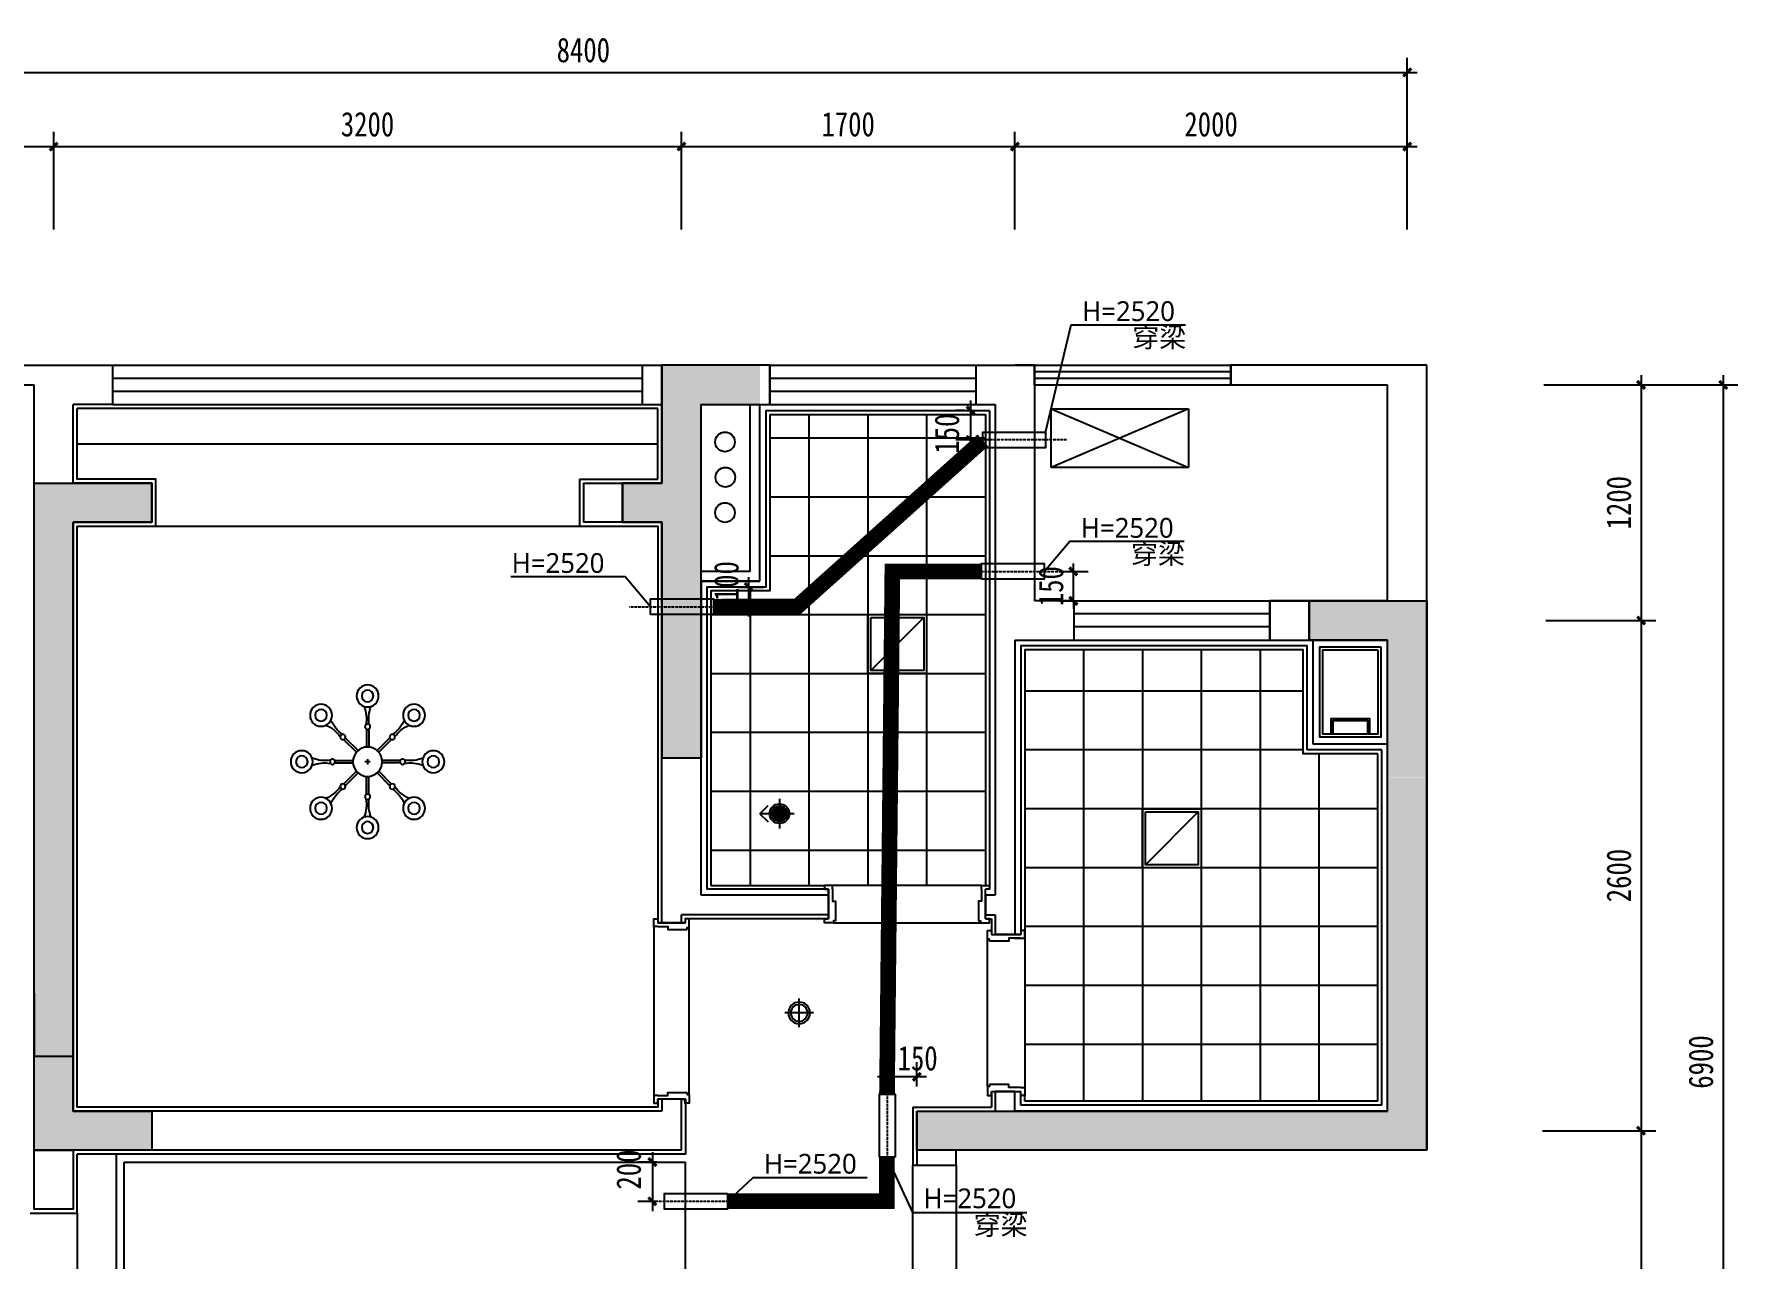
# Model space of a CAD drawing. Extents: x 3479 to 4537415, y 306 to 366510.
# Drawn here: x 4391727 to 4400413, y 257511 to 263752 of the extents above; entities that cross this region are included whole.
import ezdxf

# ---------------------------------------------------------------- set-up
doc = ezdxf.new("R2010")
doc.units = 0
doc.header["$LTSCALE"] = 10
doc.header["$MEASUREMENT"] = 0
doc.header["$PDMODE"] = 35
doc.linetypes.add('CONTINOUS', pattern=[0])
doc.linetypes.add('DASH', pattern=[0.35, 0.25, -0.1])
doc.layers.get('Defpoints').update_dxf_attribs({"color": 49, "linetype": 'DASH'})
for name, color, linetype in [('A-N-PUB-TEXT', 7, 'Continuous'), ('A-OTHER', 136, 'Continuous'), ('C-LIGHT', 3, 'Continuous'), ('C-LINE', 134, 'Continuous'), ('COLU', 1, 'Continuous'), ('COLU_HATCH', 251, 'Continuous'), ('DETAL_空调', 153, 'CONTINOUS'), ('P-DOOR FIN', 4, 'Continuous'), ('P-WALL', 5, 'Continuous'), ('P-WALL FIN', 4, 'Continuous'), ('P-WINDOWS', 134, 'Continuous'), ('PUB_DIM', 3, 'Continuous'), ('UNIT-125-01$0$UNIT-90-03$0$A-HOLE-MECH', 222, 'Continuous'), ('WINDOW', 143, 'Continuous'), ('空调走管', 6, 'Continuous')]:
    doc.layers.add(name, color=color, linetype=linetype)
doc.styles.add('-宋体', font='simkai.ttf', dxfattribs={"width": 0.8})
doc.styles.add('WRYH', font='')
doc.styles.get('WRYH').set_extended_font_data('Microsoft YaHei')
doc.dimstyles.new('DIM-050', dxfattribs={"dimscale": 50, "dimtxt": 2.5, "dimasz": 0.8, "dimexe": 1.5, "dimexo": 2.5, "dimgap": 1, "dimtad": 1, "dimdec": 0, "dimzin": 12, "dimdsep": 46, "dimtxsty": '-宋体', "dimblk": 'ARCHTICK', "dimcen": 0, "dimdle": 1, "dimclrd": 256, "dimclre": 256, "dimclrt": 9, "dimadec": 0, "dimazin": 0, "dimtfac": 1, "dimtdec": 0, "dimtix": 1, "dimtmove": 2, "dimatfit": 3, "dimldrblk": 'DOT', "dimfxl": 1.5, "dimtolj": 1, "dimtzin": 12, "dimarcsym": 0})

# ---------------------------------------------------------------- blocks, each defined once
blk = doc.blocks.new('A$C7A796BF3')
for p, q in [((200, 0), (200, -300)), ((900, 0), (200, 0)), ((200, 0), (900, -300)), ((900, 0), (200, -300)), ((900, -300), (900, 0)), ((200, -300), (900, -300))]:
    blk.add_line(p, q)
blk = doc.blocks.new('_ArchTick')
at = {"color": 0, "linetype": 'ByBlock', "const_width": 0.4}
blk.add_lwpolyline([(-0.5, -0.5), (0.5, 0.5)], dxfattribs=at)
blk = doc.blocks.new('*D310')
at = {"layer": 'Defpoints', "color": 0, "transparency": 16777216}
for p in [(4391826.7, 263178.9), (4390326.7, 262631.5), (4391826.7, 262631.5)]:
    blk.add_point(p, dxfattribs=at)
at = {"layer": 'PUB_DIM', "lineweight": -2, "transparency": 16777216}
for p, q in [((4390326.7, 262756.5), (4390326.7, 263253.9)), ((4391826.7, 262756.5), (4391826.7, 263253.9)), ((4390276.7, 263178.9), (4391876.7, 263178.9))]:
    blk.add_line(p, q, dxfattribs=at)
at = {"layer": 'PUB_DIM', "lineweight": -2, "transparency": 16777216, "xscale": 40, "yscale": 40, "zscale": 40, "rotation": 180}
blk.add_blockref('_ArchTick', (4390326.7, 263178.9), dxfattribs=at)
at = {"layer": 'PUB_DIM', "lineweight": -2, "transparency": 16777216, "xscale": 40, "yscale": 40, "zscale": 40}
blk.add_blockref('_ArchTick', (4391826.7, 263178.9), dxfattribs=at)
at = {"layer": 'PUB_DIM', "color": 9, "transparency": 16777216, "insert": (4391076.7, 263292.1), "char_height": 125, "attachment_point": 5, "style": '-宋体'}
blk.add_mtext('\\A1;1500', dxfattribs=at)
blk = doc.blocks.new('_Dot')
at = {"color": 0, "linetype": 'ByBlock', "lineweight": -2}
blk.add_line((-0.5, 0), (-1, 0), dxfattribs=at)
at = {"color": 0, "linetype": 'ByBlock', "const_width": 0.5}
blk.add_lwpolyline([(-0.25, 0, 1), (0.25, 0, 1)], format="xyb", close=True, dxfattribs=at)
blk = doc.blocks.new('*D311')
at = {"layer": 'Defpoints', "color": 0, "transparency": 16777216}
for p in [(4395026.7, 263178.9), (4391826.7, 262631.5), (4395026.7, 262631.5)]:
    blk.add_point(p, dxfattribs=at)
at = {"layer": 'PUB_DIM', "lineweight": -2, "transparency": 16777216}
for p, q in [((4391826.7, 262756.5), (4391826.7, 263253.9)), ((4395026.7, 262756.5), (4395026.7, 263253.9)), ((4391776.7, 263178.9), (4395076.7, 263178.9))]:
    blk.add_line(p, q, dxfattribs=at)
at = {"layer": 'PUB_DIM', "lineweight": -2, "transparency": 16777216, "xscale": 40, "yscale": 40, "zscale": 40, "rotation": 180}
blk.add_blockref('_ArchTick', (4391826.7, 263178.9), dxfattribs=at)
at = {"layer": 'PUB_DIM', "lineweight": -2, "transparency": 16777216, "xscale": 40, "yscale": 40, "zscale": 40}
blk.add_blockref('_ArchTick', (4395026.7, 263178.9), dxfattribs=at)
at = {"layer": 'PUB_DIM', "color": 9, "transparency": 16777216, "insert": (4393426.7, 263292.1), "char_height": 125, "attachment_point": 5, "style": '-宋体'}
blk.add_mtext('\\A1;3200', dxfattribs=at)
blk = doc.blocks.new('*D312')
at = {"layer": 'Defpoints', "color": 0, "transparency": 16777216}
for p in [(4396726.7, 263178.9), (4395026.7, 262631.5), (4396726.7, 262631.5)]:
    blk.add_point(p, dxfattribs=at)
at = {"layer": 'PUB_DIM', "lineweight": -2, "transparency": 16777216}
for p, q in [((4395026.7, 262756.5), (4395026.7, 263253.9)), ((4396726.7, 262756.5), (4396726.7, 263253.9)), ((4394976.7, 263178.9), (4396776.7, 263178.9))]:
    blk.add_line(p, q, dxfattribs=at)
at = {"layer": 'PUB_DIM', "lineweight": -2, "transparency": 16777216, "xscale": 40, "yscale": 40, "zscale": 40, "rotation": 180}
blk.add_blockref('_ArchTick', (4395026.7, 263178.9), dxfattribs=at)
at = {"layer": 'PUB_DIM', "lineweight": -2, "transparency": 16777216, "xscale": 40, "yscale": 40, "zscale": 40}
blk.add_blockref('_ArchTick', (4396726.7, 263178.9), dxfattribs=at)
at = {"layer": 'PUB_DIM', "color": 9, "transparency": 16777216, "insert": (4395876.7, 263292.1), "char_height": 125, "attachment_point": 5, "style": '-宋体'}
blk.add_mtext('\\A1;1700', dxfattribs=at)
blk = doc.blocks.new('*D313')
at = {"layer": 'Defpoints', "color": 0, "transparency": 16777216}
for p in [(4398726.7, 263178.9), (4396726.7, 262631.5), (4398726.7, 262631.5)]:
    blk.add_point(p, dxfattribs=at)
at = {"layer": 'PUB_DIM', "lineweight": -2, "transparency": 16777216}
for p, q in [((4396726.7, 262756.5), (4396726.7, 263253.9)), ((4398726.7, 262756.5), (4398726.7, 263253.9)), ((4396676.7, 263178.9), (4398776.7, 263178.9))]:
    blk.add_line(p, q, dxfattribs=at)
at = {"layer": 'PUB_DIM', "lineweight": -2, "transparency": 16777216, "xscale": 40, "yscale": 40, "zscale": 40, "rotation": 180}
blk.add_blockref('_ArchTick', (4396726.7, 263178.9), dxfattribs=at)
at = {"layer": 'PUB_DIM', "lineweight": -2, "transparency": 16777216, "xscale": 40, "yscale": 40, "zscale": 40}
blk.add_blockref('_ArchTick', (4398726.7, 263178.9), dxfattribs=at)
at = {"layer": 'PUB_DIM', "color": 9, "transparency": 16777216, "insert": (4397726.7, 263292.1), "char_height": 125, "attachment_point": 5, "style": '-宋体'}
blk.add_mtext('\\A1;2000', dxfattribs=at)
blk = doc.blocks.new('*D317')
at = {"layer": 'Defpoints', "color": 0, "transparency": 16777216}
for p in [(4399297.9, 261964.1), (4399308, 260764.1), (4399918.9, 260764.1)]:
    blk.add_point(p, dxfattribs=at)
at = {"layer": 'PUB_DIM', "lineweight": -2, "transparency": 16777216}
for p, q in [((4399918.9, 262014.1), (4399918.9, 260714.1)), ((4399422.9, 261964.1), (4399993.9, 261964.1)), ((4399433, 260764.1), (4399993.9, 260764.1))]:
    blk.add_line(p, q, dxfattribs=at)
at = {"layer": 'PUB_DIM', "lineweight": -2, "transparency": 16777216, "xscale": 40, "yscale": 40, "zscale": 40}
for p, rotation in [((4399918.9, 261964.1), 90), ((4399918.9, 260764.1), 270)]:
    blk.add_blockref('_ArchTick', p, dxfattribs=dict(at, rotation=rotation))
at = {"layer": 'PUB_DIM', "color": 9, "transparency": 16777216, "insert": (4399805.7, 261364.1), "char_height": 125, "attachment_point": 5, "rotation": 90, "style": '-宋体'}
blk.add_mtext('\\A1;1200', dxfattribs=at)
blk = doc.blocks.new('*D318')
at = {"layer": 'Defpoints', "color": 0, "transparency": 16777216}
for p in [(4399308, 260764.1), (4399291.2, 258164.1), (4399918.9, 258164.1)]:
    blk.add_point(p, dxfattribs=at)
at = {"layer": 'PUB_DIM', "lineweight": -2, "transparency": 16777216}
for p, q in [((4399433, 260764.1), (4399993.9, 260764.1)), ((4399918.9, 260814.1), (4399918.9, 258114.1)), ((4399416.2, 258164.1), (4399993.9, 258164.1))]:
    blk.add_line(p, q, dxfattribs=at)
at = {"layer": 'PUB_DIM', "lineweight": -2, "transparency": 16777216, "xscale": 40, "yscale": 40, "zscale": 40}
for p, rotation in [((4399918.9, 260764.1), 90), ((4399918.9, 258164.1), 270)]:
    blk.add_blockref('_ArchTick', p, dxfattribs=dict(at, rotation=rotation))
at = {"layer": 'PUB_DIM', "color": 9, "transparency": 16777216, "insert": (4399805.7, 259464.1), "char_height": 125, "attachment_point": 5, "rotation": 90, "style": '-宋体'}
blk.add_mtext('\\A1;2600', dxfattribs=at)
blk = doc.blocks.new('*D319')
at = {"layer": 'Defpoints', "color": 0, "transparency": 16777216}
for p in [(4399291.2, 258164.1), (4399312.3, 255064.1), (4399918.9, 255064.1)]:
    blk.add_point(p, dxfattribs=at)
at = {"layer": 'PUB_DIM', "lineweight": -2, "transparency": 16777216}
for p, q in [((4399416.2, 258164.1), (4399993.9, 258164.1)), ((4399918.9, 258214.1), (4399918.9, 255014.1)), ((4399437.3, 255064.1), (4399993.9, 255064.1))]:
    blk.add_line(p, q, dxfattribs=at)
at = {"layer": 'PUB_DIM', "lineweight": -2, "transparency": 16777216, "xscale": 40, "yscale": 40, "zscale": 40}
for p, rotation in [((4399918.9, 258164.1), 90), ((4399918.9, 255064.1), 270)]:
    blk.add_blockref('_ArchTick', p, dxfattribs=dict(at, rotation=rotation))
at = {"layer": 'PUB_DIM', "color": 9, "transparency": 16777216, "insert": (4399805.7, 256614.1), "char_height": 125, "attachment_point": 5, "rotation": 90, "style": '-宋体'}
blk.add_mtext('\\A1;3100', dxfattribs=at)
blk = doc.blocks.new('QWWGE')
at = {"layer": 'P-DOOR FIN', "ltscale": 2}
for points in [[(2839902.9, 227012), (2839902.9, 227012), (2839902.9, 227022), (2839863.1, 227022), (2839863.1, 227002), (2839883.1, 227002)], [(2839883.1, 226852), (2839883.1, 227002)], [(2839902.9, 227002), (2839902.9, 227012)], [(2839902.9, 227002), (2839902.9, 226942), (2839917.9, 226942), (2839917.9, 226862), (2839917.9, 226862), (2839917.9, 226852)], [(2839907.9, 226832), (2839863.1, 226832), (2839863.1, 226852), (2839883.1, 226852)], [(2839917.9, 226842), (2839907.9, 226842), (2839907.9, 226832)], [(2839917.9, 226852), (2839917.9, 226842)]]:
    blk.add_lwpolyline(points, dxfattribs=at)
blk.add_lwpolyline([(2839917.9, 226842), (2839917.9, 226842)], close=True, dxfattribs=at)
blk = doc.blocks.new('筒灯')
at = {"layer": 'C-LIGHT', "color": 8}
for p, q in [((73, 0), (-73, 0)), ((0, 73), (0, -73))]:
    blk.add_line(p, q, dxfattribs=at)
at = {"layer": 'C-LIGHT', "ltscale": 2}
blk.add_circle((0, 0), 55, dxfattribs=at)
at = {"layer": 'C-LIGHT', "color": 8}
blk.add_circle((0, 0), 43, dxfattribs=at)
blk = doc.blocks.new('WEFG')
at = {"layer": 'P-DOOR FIN', "ltscale": 2}
for points in [[(71480, 8270.6), (71480, 8270.6), (71470, 8270.6), (71470, 8230.8), (71490, 8230.8), (71490, 8250.8)], [(71490, 8270.6), (71480, 8270.6)], [(71490, 8270.6), (71540, 8270.6), (71540, 8285.6), (71620, 8285.6), (71620, 8285.6), (71630, 8285.6)], [(71630, 8285.6), (71640, 8285.6)], [(71650, 8275.6), (71650, 8230.8), (71630, 8230.8), (71630, 8250.8)], [(71640, 8285.6), (71640, 8275.6), (71650, 8275.6)], [(71630, 8250.8), (71490, 8250.8)]]:
    blk.add_lwpolyline(points, dxfattribs=at)
blk.add_lwpolyline([(71640, 8285.6), (71640, 8285.6)], close=True, dxfattribs=at)
blk = doc.blocks.new('吊灯 2')
at = {"layer": 'C-LIGHT', "color": 8}
for p, q in [((-81.3, 75.6), (-38.1, 32.4)), ((-75.6, 81.3), (-32.4, 38.1)), ((-4, 110.9), (-4, 49.8)), ((4, 110.9), (4, 49.8)), ((75.6, 81.3), (32.4, 38.1)), ((81.3, 75.6), (38.1, 32.4)), ((-110.9, 4), (-49.8, 4)), ((-8.8, 0), (8.8, 0)), ((0, 8.8), (0, -8.8)), ((110.9, 4), (49.8, 4)), ((-110.9, -4), (-49.8, -4)), ((-81.3, -75.6), (-38.1, -32.4)), ((-75.6, -81.3), (-32.4, -38.1)), ((-4, -110.9), (-4, -49.8)), ((4, -110.9), (4, -49.8)), ((75.6, -81.3), (32.4, -38.1)), ((81.3, -75.6), (38.1, -32.4)), ((110.9, -4), (49.8, -4))]:
    blk.add_line(p, q, dxfattribs=at)
at = {"layer": 'C-LIGHT'}
for centre, radius in [((0, 223.5), 37.5), ((-158, 158), 37.5), ((158, 158), 37.5), ((0, 119), 9), ((-84.1, 84.1), 9), ((84.1, 84.1), 9), ((-223.5, 0), 37.5), ((-119, 0), 9), ((0, 0), 50), ((119, 0), 9), ((223.5, 0), 37.5), ((-84.1, -84.1), 9), ((0, -119), 9), ((84.1, -84.1), 9), ((-158, -158), 37.5), ((158, -158), 37.5), ((0, -223.5), 37.5)]:
    blk.add_circle(centre, radius, dxfattribs=at)
at = {"layer": 'C-LIGHT', "color": 8}
for centre in [(0, 223.5), (-158, 158), (158, 158), (-223.5, 0), (223.5, 0), (-158, -158), (158, -158), (0, -223.5)]:
    blk.add_circle(centre, 20, dxfattribs=at)
for centre, start, end in [((-124, 145), 350.95233, 20.97515), ((124, 145), 159.02485, 189.04767), ((-190.2, 14.9), 35.95233, 65.97515), ((-14.8, 190.2), 204.02485, 234.04767), ((14.8, 190.2), 305.95233, 335.97515), ((190.2, 14.9), 114.02485, 144.04767), ((-145, 124), 249.02485, 279.04767), ((145, 124), 260.95233, 290.97515), ((-145, -124), 80.95233, 110.97515), ((145, -124), 69.02485, 99.04767), ((-190.2, -14.8), 294.02485, 324.04767), ((-14.8, -190.2), 125.95233, 155.97515), ((14.8, -190.2), 24.02485, 54.04767), ((190.2, -14.8), 215.95233, 245.97515), ((-124, -145), 339.02485, 9.04767), ((124, -145), 170.95233, 200.97515)]:
    blk.add_arc(centre, 120, start, end, dxfattribs=at)
blk = doc.blocks.new('格栅日光灯1')
at = {"layer": 'C-LIGHT', "color": 8}
blk.add_line((1.44, 1.44), (-1.44, -1.44), dxfattribs=at)
at = {"layer": 'C-LIGHT'}
blk.add_lwpolyline([(-1.6, 1.6), (1.6, 1.6), (1.6, -1.6), (-1.6, -1.6)], close=True, dxfattribs=at)
at = {"layer": 'C-LIGHT', "color": 8}
blk.add_lwpolyline([(-1.44, 1.44), (1.44, 1.44), (1.44, -1.44), (-1.44, -1.44)], close=True, dxfattribs=at)
blk = doc.blocks.new('空调-02')
at = {"layer": 'DETAL_空调', "linetype": 'DASH', "ltscale": 0.5}
blk.add_line((0, -400), (0, 100), dxfattribs=at)
at = {"layer": 'DETAL_空调'}
blk.add_lwpolyline([(-37.5, -300), (37.5, -300), (37.5, 0), (-37.5, 0)], close=True, dxfattribs=at)
blk = doc.blocks.new('*D328')
at = {"layer": 'Defpoints', "color": 0, "transparency": 16777216}
for p in [(4395189.5, 260934.2, 0), (4395369.6, 260934.2), (4395189.5, 260834.1)]:
    blk.add_point(p, dxfattribs=at)
at = {"layer": '空调走管', "lineweight": -2, "transparency": 16777216}
for p, q in [((4395314.5, 260934.2), (4395444.6, 260934.2)), ((4395369.6, 260784.1), (4395369.6, 260984.2)), ((4395314.5, 260834.1), (4395444.6, 260834.1))]:
    blk.add_line(p, q, dxfattribs=at)
at = {"layer": '空调走管', "lineweight": -2, "transparency": 16777216, "xscale": 40, "yscale": 40, "zscale": 40}
for p, rotation in [((4395369.6, 260934.2), 90), ((4395369.6, 260834.1), 270)]:
    blk.add_blockref('_ArchTick', p, dxfattribs=dict(at, rotation=rotation))
at = {"layer": '空调走管', "color": 9, "transparency": 16777216, "insert": (4395256.4, 260964.2), "char_height": 125, "attachment_point": 5, "rotation": 90, "style": '-宋体'}
blk.add_mtext('\\A1;100', dxfattribs=at)
blk = doc.blocks.new('*D320')
at = {"layer": 'Defpoints', "color": 0, "transparency": 16777216}
for p in [(4396826.7, 261013.7), (4397024.6, 261013.7), (4396826.7, 260864.1)]:
    blk.add_point(p, dxfattribs=at)
at = {"layer": '空调走管', "lineweight": -2, "transparency": 16777216}
for p, q in [((4396951.7, 261013.7), (4397099.6, 261013.7)), ((4397024.6, 261013.7), (4397024.6, 261053.7)), ((4397024.6, 260864.1), (4397024.6, 261013.7)), ((4396951.7, 260864.1), (4397099.6, 260864.1)), ((4397024.6, 260864.1), (4397024.6, 260824.1))]:
    blk.add_line(p, q, dxfattribs=at)
at = {"layer": '空调走管', "lineweight": -2, "transparency": 16777216, "xscale": 40, "yscale": 40, "zscale": 40}
for p, rotation in [((4397024.6, 261013.7), 270), ((4397024.6, 260864.1), 90)]:
    blk.add_blockref('_ArchTick', p, dxfattribs=dict(at, rotation=rotation))
at = {"layer": '空调走管', "color": 9, "transparency": 16777216, "insert": (4396911.4, 260938.9), "char_height": 125, "attachment_point": 5, "rotation": 90, "style": '-宋体'}
blk.add_mtext('\\A1;150', dxfattribs=at)
blk = doc.blocks.new('*D321')
at = {"layer": 'Defpoints', "color": 0, "transparency": 16777216}
for p in [(4396596.7, 261834.1), (4396500.8, 261684), (4396648.7, 261684)]:
    blk.add_point(p, dxfattribs=at)
at = {"layer": '空调走管', "lineweight": -2, "transparency": 16777216}
for p, q in [((4396500.8, 261884.1), (4396500.8, 261634)), ((4396471.7, 261834.1), (4396425.8, 261834.1)), ((4396523.7, 261684), (4396425.8, 261684))]:
    blk.add_line(p, q, dxfattribs=at)
at = {"layer": '空调走管', "lineweight": -2, "transparency": 16777216, "xscale": 40, "yscale": 40, "zscale": 40}
for p, rotation in [((4396500.8, 261834.1), 90), ((4396500.8, 261684), 270)]:
    blk.add_blockref('_ArchTick', p, dxfattribs=dict(at, rotation=rotation))
at = {"layer": '空调走管', "color": 9, "transparency": 16777216, "insert": (4396380.4, 261716.1), "char_height": 125, "attachment_point": 5, "rotation": 90, "style": '-宋体'}
blk.add_mtext('\\A1;150', dxfattribs=at)
blk = doc.blocks.new('*D322')
at = {"layer": 'Defpoints', "color": 0, "transparency": 16777216}
for p in [(4395026.7, 258004.1), (4394878.8, 257804.1), (4395026.7, 257804.1)]:
    blk.add_point(p, dxfattribs=at)
at = {"layer": '空调走管', "lineweight": -2, "transparency": 16777216}
for p, q in [((4394901.7, 258004.1), (4394803.8, 258004.1)), ((4394878.8, 258054.1), (4394878.8, 257754.1)), ((4394901.7, 257804.1), (4394803.8, 257804.1))]:
    blk.add_line(p, q, dxfattribs=at)
at = {"layer": '空调走管', "lineweight": -2, "transparency": 16777216, "xscale": 40, "yscale": 40, "zscale": 40}
for p, rotation in [((4394878.8, 258004.1), 90), ((4394878.8, 257804.1), 270)]:
    blk.add_blockref('_ArchTick', p, dxfattribs=dict(at, rotation=rotation))
at = {"layer": '空调走管', "color": 9, "transparency": 16777216, "insert": (4394758.4, 257966.1), "char_height": 125, "attachment_point": 5, "rotation": 90, "style": '-宋体'}
blk.add_mtext('\\A1;200', dxfattribs=at)
blk = doc.blocks.new('*D323')
at = {"layer": 'Defpoints', "color": 0, "transparency": 16777216}
for p in [(4396076.6, 258438.1), (4396076.6, 258264.1), (4396226.7, 258264.1)]:
    blk.add_point(p, dxfattribs=at)
at = {"layer": '空调走管', "lineweight": -2, "transparency": 16777216}
for p, q in [((4396076.6, 258389.1), (4396076.6, 258513.1)), ((4396226.7, 258389.1), (4396226.7, 258513.1)), ((4396276.7, 258438.1), (4396026.6, 258438.1))]:
    blk.add_line(p, q, dxfattribs=at)
at = {"layer": '空调走管', "lineweight": -2, "transparency": 16777216, "xscale": 40, "yscale": 40, "zscale": 40, "rotation": 180}
blk.add_blockref('_ArchTick', (4396076.6, 258438.1), dxfattribs=at)
at = {"layer": '空调走管', "lineweight": -2, "transparency": 16777216, "xscale": 40, "yscale": 40, "zscale": 40}
blk.add_blockref('_ArchTick', (4396226.7, 258438.1), dxfattribs=at)
at = {"layer": '空调走管', "color": 9, "transparency": 16777216, "insert": (4396230.9, 258532.4), "char_height": 125, "attachment_point": 5, "style": '-宋体'}
blk.add_mtext('\\A1;150', dxfattribs=at)
blk = doc.blocks.new('防雾射灯')
at = {"layer": 'C-LIGHT'}
h = blk.add_hatch(dxfattribs=at)
h.set_pattern_fill('ANSI31', color=8, scale=0.133333, style=0)
h.set_pattern_definition([(45, (-674.08874, 124.78662), (-0.149670935, 0.149670935), [])])
edge = h.paths.add_edge_path()
edge.add_arc((-38.73, 188.03), 1.24, 0, 360)
for q in [(-40.52, 189.35), (-40.52, 186.71)]:
    blk.add_line((-41.84, 188.03), q, dxfattribs=at)
at = {"layer": 'C-LIGHT', "color": 8}
for p, q in [((-38.73, 190.36), (-38.73, 185.69)), ((-36.39, 188.03), (-41.84, 188.03))]:
    blk.add_line(p, q, dxfattribs=at)
at = {"layer": 'C-LIGHT'}
blk.add_circle((-38.73, 188.03), 1.56, dxfattribs=at)
at = {"layer": 'C-LIGHT', "color": 8}
blk.add_circle((-38.73, 188.03), 1.24, dxfattribs=at)
blk = doc.blocks.new('*D324')
at = {"layer": 'Defpoints', "color": 0, "transparency": 16777216}
for p in [(4399297.9, 261964.1), (4399312.3, 255064.1), (4400337.5, 255064.1)]:
    blk.add_point(p, dxfattribs=at)
at = {"layer": 'PUB_DIM', "lineweight": -2, "transparency": 16777216}
for p, q in [((4400337.5, 262014.1), (4400337.5, 255014.1)), ((4399422.9, 261964.1), (4400412.5, 261964.1)), ((4399437.3, 255064.1), (4400412.5, 255064.1))]:
    blk.add_line(p, q, dxfattribs=at)
at = {"layer": 'PUB_DIM', "lineweight": -2, "transparency": 16777216, "xscale": 40, "yscale": 40, "zscale": 40}
for p, rotation in [((4400337.5, 261964.1), 90), ((4400337.5, 255064.1), 270)]:
    blk.add_blockref('_ArchTick', p, dxfattribs=dict(at, rotation=rotation))
at = {"layer": 'PUB_DIM', "color": 9, "transparency": 16777216, "insert": (4400224.3, 258514.1), "char_height": 125, "attachment_point": 5, "rotation": 90, "style": '-宋体'}
blk.add_mtext('\\A1;6900', dxfattribs=at)
blk = doc.blocks.new('*D325')
at = {"layer": 'Defpoints', "color": 0, "transparency": 16777216}
for p in [(4398726.7, 263556.8), (4390326.7, 262631.5), (4398726.7, 262631.5)]:
    blk.add_point(p, dxfattribs=at)
at = {"layer": 'PUB_DIM', "lineweight": -2, "transparency": 16777216}
for p, q in [((4390326.7, 262756.5), (4390326.7, 263631.8)), ((4398726.7, 262756.5), (4398726.7, 263631.8)), ((4390276.7, 263556.8), (4398776.7, 263556.8))]:
    blk.add_line(p, q, dxfattribs=at)
at = {"layer": 'PUB_DIM', "lineweight": -2, "transparency": 16777216, "xscale": 40, "yscale": 40, "zscale": 40, "rotation": 180}
blk.add_blockref('_ArchTick', (4390326.7, 263556.8), dxfattribs=at)
at = {"layer": 'PUB_DIM', "lineweight": -2, "transparency": 16777216, "xscale": 40, "yscale": 40, "zscale": 40}
blk.add_blockref('_ArchTick', (4398726.7, 263556.8), dxfattribs=at)
at = {"layer": 'PUB_DIM', "color": 9, "transparency": 16777216, "insert": (4394526.7, 263670), "char_height": 125, "attachment_point": 5, "style": '-宋体'}
blk.add_mtext('\\A1;8400', dxfattribs=at)

msp = doc.modelspace()

# ---------------------------------------------------------------- hatches: boundary and pattern name
at = {"layer": 'COLU_HATCH'}
for points in [[(4394926.7, 261464.1), (4394726.7, 261464.1), (4394726.7, 261264.1), (4394926.7, 261264.1), (4394926.7, 260064.1), (4395126.7, 260064.1), (4395126.7, 261864.1), (4395426.7, 261864.2), (4395426.7, 262064.1), (4394926.7, 262064.1)], [(4391926.7, 261264.1), (4391926.7, 258264.1), (4392326.7, 258264.1), (4392326.7, 258064.1), (4391726.7, 258064.1), (4391726.7, 261464.1), (4392326.7, 261464.1), (4392326.7, 261264.1)], [(4398226.7, 260664.1), (4398226.7, 260864.1), (4398826.7, 260864.1), (4398826.7, 259964.1), (4398626.7, 259964.1), (4398626.7, 260664.1)], [(4396226.7, 258264.1), (4398626.7, 258264.1), (4398626.7, 259963.5), (4398826.7, 259963.5), (4398826.7, 258064.1), (4396226.7, 258064.1)]]:
    msp.add_hatch(color=256, dxfattribs=at).paths.add_polyline_path(points)

# ---------------------------------------------------------------- linework, layer by layer
at = {"color": 0}
msp.add_line((4397826.7, 261964.1), (4397826.7, 262064.1), dxfattribs=at)
at = {"color": 6}
for p, q in [((4395126.7, 260964.2, 0), (4395126.7, 260064.1)), ((4398626.7, 260864.1), (4398626.7, 260864.1)), ((4398826.7, 260764.1), (4398826.7, 260764.1)), ((4398246.7, 260264.1), (4398246.7, 260664.1))]:
    msp.add_line(p, q, dxfattribs=at)
at = {"color": 6, "elevation": 0}
msp.add_lwpolyline([(4395126.7, 260964.2), (4395426.7, 260964.2)], dxfattribs=at)
at = {"color": 6}
for points in [[(4398591.7, 260629.1), (4398591.7, 260169.1), (4398281.7, 260169.1), (4398281.7, 260629.1)], [(4398576.7, 260614.1), (4398576.7, 260184.1), (4398296.7, 260184.1), (4398296.7, 260614.1)]]:
    msp.add_lwpolyline(points, close=True, dxfattribs=at)
for points in [[(4398339.2, 260184.1), (4398339.2, 260264.1), (4398534.2, 260264.1), (4398534.2, 260184.1)], [(4398349.2, 260184.1), (4398349.2, 260254.1), (4398524.2, 260254.1), (4398524.2, 260184.1)]]:
    msp.add_lwpolyline(points, dxfattribs=at)
at = {"layer": 'C-LINE'}
for p, q in [((4395476.7, 261814.1, 0), (4396576.7, 261814.1, 0)), ((4395676.7, 261814.1), (4395676.7, 259414.1)), ((4395976.7, 261814.1), (4395976.7, 259414.1)), ((4396276.7, 261814.1), (4396276.7, 259414.1)), ((4396576.7, 261814.1), (4396576.7, 259414.1)), ((4391946.7, 261664.1), (4394906.7, 261664.1)), ((4395476.7, 261694.1, 0), (4396576.7, 261694.1, 0)), ((4395476.7, 261394.1, 0), (4396576.7, 261394.1, 0)), ((4392346.7, 261244.1), (4394506.7, 261244.1)), ((4395476.7, 261094.1, 0), (4396576.7, 261094.1, 0)), ((4395376.7, 260914.2, 0), (4395376.7, 259414.1)), ((4395176.7, 260794.1, 0), (4396576.7, 260794.1, 0)), ((4397076.7, 260614.1), (4397076.7, 258314.1)), ((4397376.7, 260614.1), (4397376.7, 258314.1)), ((4397676.7, 260614.1), (4397676.7, 258314.1)), ((4397976.7, 260614.1), (4397976.7, 258314.1)), ((4395176.7, 260494.1, 0), (4396576.7, 260494.1, 0)), ((4398196.7, 260404.1), (4396776.7, 260404.1)), ((4395176.7, 260194.1, 0), (4396576.7, 260194.1, 0)), ((4398196.7, 260104.1), (4396776.7, 260104.1)), ((4398276.7, 260084.1), (4398276.7, 258314.1)), ((4398576.7, 258314.1), (4398576.7, 260084.1)), ((4395176.7, 259894.1, 0), (4396576.7, 259894.1, 0)), ((4398576.7, 259804.1), (4396776.7, 259804.1)), ((4395176.7, 259594.1, 0), (4396576.7, 259594.1, 0)), ((4398576.7, 259504.1), (4396776.7, 259504.1)), ((4395176.7, 259414.1, 0), (4395756.7, 259414.1)), ((4396556.8, 259414.1), (4395796.5, 259414.1)), ((4394886.7, 259204.3), (4394886.7, 258343.9)), ((4395066.7, 258348.9), (4395066.7, 259199.3)), ((4395801.5, 259224.1), (4396551.8, 259224.1)), ((4398576.7, 259204.1), (4396776.7, 259204.1)), ((4396586.7, 258389), (4396586.7, 259139.3)), ((4396776.7, 259144.3), (4396776.7, 258384)), ((4398576.7, 258904.1), (4396776.7, 258904.1)), ((4398576.7, 258604.1), (4396776.7, 258604.1)), ((4398576.7, 258314.1), (4396776.7, 258314.1)), ((4392146.7, 255184.1), (4392146.7, 258044.1)), ((4392186.7, 255534.1), (4392186.7, 258004.1)), ((4392186.7, 258004.1), (4395046.7, 258004.1)), ((4395046.7, 255534.1), (4395046.7, 258004.1)), ((4396206.7, 256939.1), (4396206.7, 257989.1)), ((4396426.7, 257989.1), (4396426.7, 256939.1)), ((4391946.7, 257744.1), (4391946.7, 255684.1))]:
    msp.add_line(p, q, dxfattribs=at)
at = {"layer": 'C-LINE', "elevation": 0}
msp.add_lwpolyline([(4395476.7, 261814.1), (4395476.7, 260914.2), (4395176.7, 260914.2), (4395176.7, 259414.1)], dxfattribs=at)
at = {"layer": 'C-LINE'}
msp.add_lwpolyline([(4398576.7, 260084.1), (4398196.7, 260084.1), (4398196.7, 260614.1), (4396776.7, 260614.1), (4396776.7, 259144.1), (4396726.9, 259144.1)], dxfattribs=at)
at = {"layer": 'COLU'}
for p, q in [((4398226.7, 260664.1), (4398226.7, 260864.1)), ((4398226.7, 260864.1), (4398826.7, 260864.1)), ((4398826.7, 260864.1), (4398826.7, 259964.1)), ((4398626.7, 260664.1), (4398226.7, 260664.1)), ((4398626.7, 259964.1), (4398626.7, 260664.1)), ((4398626.7, 258264.1), (4398626.7, 259963.5)), ((4398826.7, 259963.5), (4398826.7, 258064.1)), ((4396226.7, 258264.1), (4398626.7, 258264.1)), ((4396226.7, 258064.1), (4396226.7, 258264.1)), ((4398826.7, 258064.1), (4396226.7, 258064.1))]:
    msp.add_line(p, q, dxfattribs=at)
for points in [[(4394926.7, 261464.1), (4394726.7, 261464.1), (4394726.7, 261264.1), (4394926.7, 261264.1), (4394926.7, 260064.1), (4395126.7, 260064.1), (4395126.7, 261864.1), (4395476.7, 261864.1), (4395476.7, 262064.1), (4394926.7, 262064.1), (4394926.7, 261464.1)], [(4391926.7, 261264.1), (4391926.7, 258264.1), (4392326.7, 258264.1), (4392326.7, 258064.1), (4391726.7, 258064.1), (4391726.7, 261464.1), (4392326.7, 261464.1), (4392326.7, 261264.1), (4391926.7, 261264.1)]]:
    msp.add_lwpolyline(points, dxfattribs=at)
at = {"layer": 'DETAL_空调', "color": 8, "const_width": 80}
for points in [[(4396563.3, 261682), (4395618.2, 260835.6), (4395189.5, 260834.1)], [(4396556.7, 261013.7), (4396102.1, 261013.7), (4396074.6, 258349.6)], [(4396074.6, 258029.6), (4396074.6, 257804.3), (4395261.2, 257804.3)]]:
    msp.add_lwpolyline(points, dxfattribs=at)
at = {"layer": 'P-WALL'}
for p, q in [((4390226.7, 262064.1), (4392126.7, 262064.1)), ((4394826.7, 262064.1), (4394926.7, 262064.1)), ((4395476.7, 262064.1), (4394926.7, 262064.1)), ((4395476.7, 261864.1), (4395476.7, 262064.1)), ((4396526.7, 262064.1), (4396826.7, 262064.1)), ((4396826.7, 262064.1), (4396726.7, 262064.1)), ((4396826.7, 261964.1), (4396826.7, 262064.1)), ((4398826.7, 262064.1), (4397826.7, 262064.1)), ((4397826.7, 262064.1), (4397826.7, 261964.1)), ((4398826.7, 258064.1), (4398826.7, 262064.1)), ((4390426.7, 261964.1), (4391726.7, 261964.1)), ((4391726.7, 258864.1), (4391726.7, 261964.1)), ((4396826.7, 261964.1), (4396826.7, 260864.1)), ((4397826.7, 261964.1), (4398626.7, 261964.1)), ((4398626.7, 260864.1), (4398626.7, 261964.1)), ((4391926.7, 261464.1), (4391926.7, 261864.1)), ((4392126.7, 261864.1), (4391926.7, 261864.1)), ((4394826.7, 261864.1), (4394926.7, 261864.1)), ((4395126.7, 259364.1), (4395126.7, 261864.1)), ((4395126.7, 261864.1), (4395476.7, 261864.1)), ((4396526.7, 261864.1), (4396626.7, 261864.1)), ((4396626.7, 261864.1), (4396626.7, 259364.1)), ((4391926.7, 258264.1), (4391926.7, 261264.1)), ((4391926.7, 261264.1), (4392326.7, 261264.1)), ((4394726.7, 261264.1), (4394926.7, 261264.1)), ((4394926.7, 259224.1), (4394926.7, 261264.1)), ((4397026.7, 260864.1), (4396826.7, 260864.1)), ((4398626.7, 260864.1), (4398026.7, 260864.1)), ((4398626.7, 260864.1), (4398026.7, 260864.1)), ((4396726.7, 260664.1), (4397026.7, 260664.1)), ((4398026.7, 260664.1), (4398626.7, 260664.1)), ((4398026.7, 260664.1), (4398626.7, 260664.1)), ((4398626.7, 258264.1), (4398626.7, 260664.1)), ((4391926.7, 259781.1), (4391926.7, 258544.4)), ((4395776.7, 259364.1), (4395126.7, 259364.1)), ((4396626.7, 259364.1), (4396576.7, 259364.1)), ((4394926.7, 259224.1), (4395026.7, 259224.1)), ((4395776.7, 259264.1), (4395026.7, 259264.1)), ((4395026.7, 259224.1), (4395026.7, 259264.1)), ((4396626.7, 259264.1), (4396626.7, 259164.1)), ((4396626.7, 259164.1), (4396726.9, 259164.1)), ((4396726.7, 259164.1), (4396626.7, 259164.1)), ((4391726.7, 258864.1), (4391726.7, 258544.4)), ((4391726.7, 258544.4), (4391926.7, 258544.4)), ((4395026.7, 258324.1), (4394926.7, 258324.1)), ((4394926.7, 258324.1), (4394926.7, 258264.1)), ((4395026.7, 258064.1), (4395026.7, 258324.1)), ((4396626.7, 258364.1), (4396626.7, 258264.1)), ((4396726.7, 258364.1), (4396626.7, 258364.1)), ((4396726.7, 258264.1), (4396726.7, 258364.1)), ((4394926.7, 258264.1), (4391926.7, 258264.1)), ((4396226.7, 258264.1), (4396226.7, 257989.1)), ((4396226.7, 258264.1), (4396626.7, 258264.1)), ((4398626.7, 258264.1), (4396726.7, 258264.1)), ((4395026.7, 258064.1), (4391926.7, 258064.1)), ((4398826.7, 258064.1), (4396426.7, 258064.1)), ((4396426.7, 257989.1), (4396426.7, 258064.1)), ((4396426.7, 258064.1), (4396426.7, 258064.1)), ((4396226.7, 257989.1), (4396426.7, 257989.1))]:
    msp.add_line(p, q, dxfattribs=at)
for points in [[(4394726.7, 261264.1), (4394726.7, 261464.1), (4394926.7, 261464.1), (4394926.7, 262064.1)], [(4392326.7, 261264.1), (4392326.7, 261464.1), (4391926.7, 261464.1)], [(4396726.7, 260664.1), (4396726.9, 259164.1)], [(4395776.7, 259364.1), (4395776.7, 259264.1)], [(4396576.7, 259364.1), (4396576.7, 259264.1)], [(4396576.7, 259264.1), (4396626.7, 259264.1)], [(4396576.7, 259264.1), (4396626.7, 259264.1)], [(4396626.7, 259244.1), (4396626.7, 259244.1)], [(4396726.7, 259164.1), (4396626.7, 259164.1)], [(4396726.7, 258364.1), (4396626.7, 258364.1)]]:
    msp.add_lwpolyline(points, dxfattribs=at)
msp.add_lwpolyline([(4391726.7, 258064.1), (4391926.7, 258064.1), (4391926.7, 257764.1), (4391726.7, 257764.1)], close=True, dxfattribs=at)
at = {"layer": 'P-WALL FIN'}
for p, q in [((4396526.7, 262064.1), (4396526.7, 261864.1)), ((4394906.7, 261844.1), (4391946.7, 261844.1)), ((4394906.7, 261484.1), (4394906.7, 261844.1)), ((4395456.7, 261834.1, 0), (4396596.7, 261834.1)), ((4396596.7, 261834.1), (4396596.7, 259394.1)), ((4392326.7, 261464.1), (4392326.7, 261264.1)), ((4394506.7, 261484.1), (4394906.7, 261484.1)), ((4394526.7, 261464.1), (4394526.7, 261264.1)), ((4394926.7, 261264.1), (4394526.7, 261264.1)), ((4396756.7, 260404.1), (4396756.7, 260404.1)), ((4396756.7, 260104.1), (4396756.7, 260104.1)), ((4398596.7, 260104.1), (4398216.7, 260104.1)), ((4398596.7, 260104.1), (4398216.7, 260104.1)), ((4398596.7, 258294.1), (4398596.7, 260104.1)), ((4396756.7, 259804.1), (4396756.7, 259804.1)), ((4395776.7, 259394.1), (4395156.7, 259394.1)), ((4395776.7, 259394.1), (4395776.7, 259364.1)), ((4396596.7, 259394.1), (4396576.7, 259394.1)), ((4395026.7, 259224.1), (4395046.7, 259224.1)), ((4395776.7, 259244.1), (4395046.7, 259244.1)), ((4395046.7, 259224.1), (4395046.7, 259244.1)), ((4395776.7, 259264.1), (4395776.7, 259244.1)), ((4396576.7, 259244.1), (4396576.7, 259264.1)), ((4396606.7, 259244.1), (4396606.7, 259174.1)), ((4396606.7, 258354.1), (4396606.7, 258284.1)), ((4396756.7, 258294.1), (4396756.7, 258354.1)), ((4396776.7, 258314.1), (4396776.7, 258354.1)), ((4396206.7, 258284.1), (4396206.7, 257989.1)), ((4396206.7, 258284.1), (4396606.7, 258284.1)), ((4398596.7, 258294.1), (4396756.7, 258294.1)), ((4391946.7, 257744.1), (4391946.7, 258044.1)), ((4396206.7, 257989.1), (4396226.7, 257989.1)), ((4391706.7, 257744.1), (4391946.7, 257744.1))]:
    msp.add_line(p, q, dxfattribs=at)
for points in [[(4394926.7, 258324.1), (4394906.7, 258324.1), (4394906.7, 258284.1), (4391946.7, 258284.1), (4391946.7, 261244.1), (4392346.7, 261244.1), (4392346.7, 261484.1), (4391946.7, 261484.1), (4391946.7, 261844.1)], [(4392326.7, 261464.1), (4391926.7, 261464.1)], [(4394506.7, 261484.1), (4394506.7, 261244.1), (4394906.7, 261244.1), (4394906.7, 259224.1), (4394926.7, 259224.1)], [(4394526.7, 261464.1), (4394926.7, 261464.1)], [(4398626.7, 260134.1), (4398626.7, 260664.1)], [(4398216.7, 260104.1), (4398216.7, 260634.1), (4396756.7, 260634.1), (4396756.7, 259164.1), (4396726.9, 259164.1)], [(4396576.7, 259244.1), (4396606.7, 259244.1)], [(4395026.7, 258324.1), (4395046.7, 258324.1), (4395046.7, 258044.1), (4391946.7, 258044.1)]]:
    msp.add_lwpolyline(points, dxfattribs=at)
at = {"layer": 'P-WALL FIN', "elevation": 0}
for points in [[(4395456.7, 261834.1), (4395456.7, 260934.2), (4395156.7, 260934.2), (4395156.7, 259394.1)], [(4395456.7, 261864.2), (4395456.7, 261864.1)]]:
    msp.add_lwpolyline(points, dxfattribs=at)
at = {"layer": 'P-WINDOWS', "ltscale": 2}
for p, q in [((4392126.7, 262064.1), (4392126.7, 261864.1)), ((4392126.7, 262064.1), (4394826.7, 262064.1)), ((4394826.7, 262064.1), (4394826.7, 261864.1)), ((4395476.7, 262064.1), (4396526.7, 262064.1)), ((4396826.7, 262064.1), (4397826.7, 262064.1)), ((4394826.7, 261997.5), (4392126.7, 261997.5)), ((4396526.7, 261997.5), (4395476.7, 261997.5)), ((4397826.7, 262030.8), (4396826.7, 262030.8)), ((4397826.7, 261997.5), (4396826.7, 261997.5)), ((4394826.7, 261930.8), (4392126.7, 261930.8)), ((4396526.7, 261930.8), (4395476.7, 261930.8)), ((4396826.7, 261964.1), (4397826.7, 261964.1)), ((4392126.7, 261864.1), (4394826.7, 261864.1)), ((4395476.7, 261864.1), (4396526.7, 261864.1)), ((4397026.7, 260864.1), (4397026.7, 260664.1)), ((4397026.7, 260864.1), (4398226.7, 260864.1)), ((4398026.7, 260864.1), (4398026.7, 260664.1)), ((4398026.7, 260797.5), (4397026.7, 260797.5)), ((4398026.7, 260730.8), (4397026.7, 260730.8)), ((4397026.7, 260664.1), (4398026.7, 260664.1))]:
    msp.add_line(p, q, dxfattribs=at)
at = {"layer": 'UNIT-125-01$0$UNIT-90-03$0$A-HOLE-MECH'}
for p, q in [((4395376.7, 261014.2, 0), (4395376.7, 261864.2)), ((4395426.7, 260964.2, 0), (4395426.7, 261864.2)), ((4398246.7, 260134.1), (4398246.7, 260664.1)), ((4398626.7, 260134.1), (4398246.7, 260134.1))]:
    msp.add_line(p, q, dxfattribs=at)
at = {"layer": 'UNIT-125-01$0$UNIT-90-03$0$A-HOLE-MECH', "elevation": 0}
for points in [[(4395376.7, 261014.2), (4395126.7, 261014.2)], [(4395426.7, 260964.2), (4395126.7, 260964.2)]]:
    msp.add_lwpolyline(points, dxfattribs=at)
at = {"layer": 'UNIT-125-01$0$UNIT-90-03$0$A-HOLE-MECH'}
for points in [[(4398591.7, 260629.1), (4398591.7, 260169.1), (4398281.7, 260169.1), (4398281.7, 260629.1)], [(4398576.7, 260614.1), (4398576.7, 260184.1), (4398296.7, 260184.1), (4398296.7, 260614.1)]]:
    msp.add_lwpolyline(points, close=True, dxfattribs=at)
for points in [[(4398339.2, 260184.1), (4398339.2, 260264.1), (4398534.2, 260264.1), (4398534.2, 260184.1)], [(4398349.2, 260184.1), (4398349.2, 260254.1), (4398524.2, 260254.1), (4398524.2, 260184.1)]]:
    msp.add_lwpolyline(points, dxfattribs=at)
for centre in [(4395248.8, 261674), (4395250.6, 261494), (4395248.8, 261314)]:
    msp.add_circle(centre, 50, dxfattribs=at)
at = {"layer": 'WINDOW'}
for p, q in [((4395476.7, 262064.1), (4395476.7, 261864.1)), ((4396826.7, 262064.1), (4396826.7, 261964.1)), ((4397026.7, 260864.1), (4397026.7, 260864.1)), ((4398026.7, 260664.1), (4398026.7, 260864.1)), ((4398026.7, 260864.1), (4398026.7, 260664.1)), ((4398226.7, 260664.1), (4398226.7, 260864.1)), ((4398226.7, 260864.1), (4398226.7, 260664.1))]:
    msp.add_line(p, q, dxfattribs=at)
at = {"layer": '空调走管'}
for points in [[(4396883.3, 261722), (4397013.7, 262269.7), (4397595.9, 262269.7)], [(4396876.7, 261013.7), (4397007.1, 261167.8), (4397589.3, 261167.8)], [(4394869.5, 260834.1), (4394739.1, 260986.3), (4394156.9, 260986.3)], [(4396074.6, 258029.6), (4396205, 257746.7), (4396787.2, 257746.7)], [(4395261.2, 257803.1), (4395391.6, 257925.3), (4395973.8, 257925.3)]]:
    msp.add_lwpolyline(points, dxfattribs=at)

# ---------------------------------------------------------------- block references
at = {"xscale": -1, "rotation": 180}
msp.add_blockref('WEFG', (4323416.6, 267474.9), dxfattribs=at)
msp.add_blockref('WEFG', (4323416.6, 250073.3))
at = {"layer": 'A-OTHER', "extrusion": (0, 0, -1), "zscale": -1}
msp.add_blockref('A$C7A796BF3', (-4397812.1, 261843.1), dxfattribs=at)
at = {"layer": 'C-LIGHT'}
for name, p, xscale, yscale, zscale in [('格栅日光灯1', (4396126.7, 260644.1, 0), 93.75, 93.75, 93.75), ('吊灯 2', (4393426.7, 260044.1), -1.5, 1.5, 1.5), ('防雾射灯', (4396771.4, 253735.7, 0), 32.14285712188575, 32.14285712188575, 32.14285712188575), ('格栅日光灯1', (4397526.7, 259654.1), 93.75, 93.75, 93.75)]:
    msp.add_blockref(name, p, dxfattribs=dict(at, xscale=xscale, yscale=yscale, zscale=zscale))
at = {"layer": 'C-LIGHT', "ltscale": 100, "xscale": -1, "rotation": 180}
msp.add_blockref('筒灯', (4395626.7, 258764.1), dxfattribs=at)
at = {"layer": 'DETAL_空调', "xscale": -1.066666666666667, "yscale": 1.066666666666667, "zscale": 1.066666666666667}
for p, rotation in [((4396563.3, 261684), 90), ((4396876.7, 261013.7), 270), ((4395189.5, 260834.1), 270), ((4394941.2, 257804.1), 90)]:
    msp.add_blockref('空调-02', p, dxfattribs=dict(at, rotation=rotation))
msp.add_blockref('空调-02', (4396076.6, 258349.6), dxfattribs=at)
at = {"layer": 'P-DOOR FIN', "color": 7}
msp.add_blockref('QWWGE', (1555893.6, 32392.1), dxfattribs=at)
at = {"layer": 'P-DOOR FIN', "color": 7, "xscale": -1}
msp.add_blockref('QWWGE', (7236459.8, 32392.1), dxfattribs=at)
at = {"layer": 'P-DOOR FIN', "color": 7, "rotation": 270}
msp.add_blockref('QWWGE', (4169754.6, 3099047.2), dxfattribs=at)
at = {"layer": 'P-DOOR FIN', "color": 7, "xscale": -1, "rotation": 270}
msp.add_blockref('QWWGE', (4169754.6, -2581519), dxfattribs=at)

# ---------------------------------------------------------------- texts
at = {"layer": 'A-N-PUB-TEXT', "color": 6, "style": 'WRYH'}
for s, p in [('H=2520', (4397069.6, 262289.7)), ('穿梁', (4397325.1, 262156.2)), ('H=2520', (4397063, 261185.6)), ('H=2520', (4394161.4, 261006.3)), ('穿梁', (4397318.5, 261052.1)), ('H=2520', (4395447.5, 257945.3)), ('H=2520', (4396260.8, 257768.9)), ('穿梁', (4396516.4, 257633.2))]:
    msp.add_text(s, height=100.8, dxfattribs=at).set_placement(p)

# ---------------------------------------------------------------- dimensions: what is measured, and where the dimension line sits
at = {"layer": 'PUB_DIM'}
dim = msp.add_linear_dim(base=(4398726.7, 263556.8), p1=(4390326.7, 262631.5), p2=(4398726.7, 262631.5), dimstyle='DIM-050', dxfattribs=at)
dim.commit()
dim.dimension.update_dxf_attribs({"geometry": '*D325', "text_midpoint": (4394526.7, 263670)})
for p1, p2, picture, middle in [((4390326.7, 262631.5), (4391826.7, 262631.5), '*D310', (4391076.7, 263292.1)), ((4391826.7, 262631.5), (4395026.7, 262631.5), '*D311', (4393426.7, 263292.1)), ((4395026.7, 262631.5), (4396726.7, 262631.5), '*D312', (4395876.7, 263292.1)), ((4396726.7, 262631.5), (4398726.7, 262631.5), '*D313', (4397726.7, 263292.1))]:
    dim = msp.add_aligned_dim(p1=p1, p2=p2, distance=547.4, dimstyle='DIM-050', dxfattribs=at)
    dim.commit()
    dim.dimension.update_dxf_attribs({"geometry": picture, "text_midpoint": middle})
for base, p1, p2, picture, middle in [((4399918.9, 260764.1), (4399297.9, 261964.1), (4399308, 260764.1), '*D317', (4399805.7, 261364.1)), ((4400337.5, 255064.1), (4399297.9, 261964.1), (4399312.3, 255064.1), '*D324', (4400224.3, 258514.1)), ((4399918.9, 258164.1), (4399308, 260764.1), (4399291.2, 258164.1), '*D318', (4399805.7, 259464.1)), ((4399918.9, 255064.1), (4399291.2, 258164.1), (4399312.3, 255064.1), '*D319', (4399805.7, 256614.1))]:
    dim = msp.add_linear_dim(base=base, p1=p1, p2=p2, angle=90, dimstyle='DIM-050', dxfattribs=at)
    dim.commit()
    dim.dimension.update_dxf_attribs({"geometry": picture, "text_midpoint": middle})
at = {"layer": '空调走管'}
for base, p1, p2, angle, picture, middle in [((4396500.8, 261684), (4396596.7, 261834.1), (4396648.7, 261684), 270, '*D321', (4396380.4, 261716.1)), ((4395369.6, 260934.2), (4395189.5, 260834.1), (4395189.5, 260934.2, 0), 90, '*D328', (4395256.4, 260964.2)), ((4396076.6, 258438.1), (4396226.7, 258264.1), (4396076.6, 258264.1), 180, '*D323', (4396230.9, 258532.4)), ((4394878.8, 257804.1), (4395026.7, 258004.1), (4395026.7, 257804.1), 270, '*D322', (4394758.4, 257966.1))]:
    dim = msp.add_linear_dim(base=base, p1=p1, p2=p2, angle=angle, dimstyle='DIM-050', dxfattribs=at)
    dim.commit()
    dim.dimension.update_dxf_attribs({"geometry": picture, "text_midpoint": middle, "dimtype": 160})
dim = msp.add_linear_dim(base=(4397024.6, 261013.7), p1=(4396826.7, 260864.1), p2=(4396826.7, 261013.7), angle=90, dimstyle='DIM-050', dxfattribs=at)
dim.commit()
dim.dimension.update_dxf_attribs({"geometry": '*D320', "text_midpoint": (4396911.4, 260938.9)})

doc.saveas('drawing.dxf')
